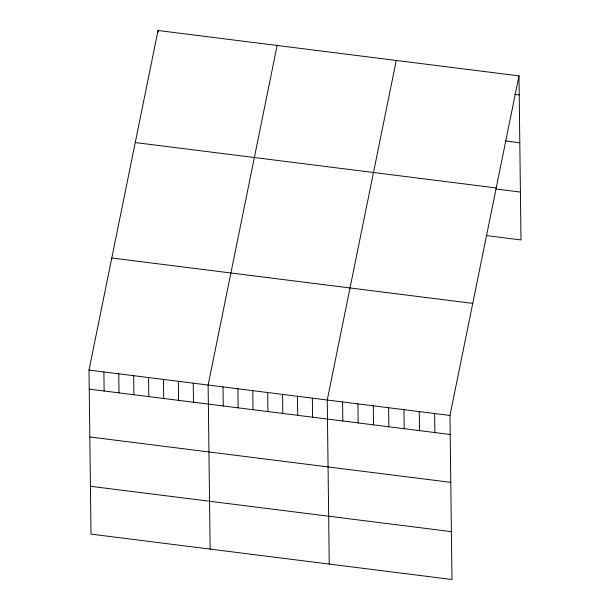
<?xml version="1.0" encoding="UTF-8"?>
<svg xmlns="http://www.w3.org/2000/svg" width="610" height="610" viewBox="0 0 610 610"><rect width="100%" height="100%" fill="white"/><g stroke="black" fill="none" stroke-linecap="round" stroke-linejoin="round"><path stroke-width="0.91" d="M518.988 75.876L449.974 415.448L451.979 579.5L91.012 534.124L89.007 370.072L158.02 30.5L518.988 75.876L520.993 239.928L486.704 235.62M277.138 45.475L208.124 385.047L210.13 549.099M396.264 60.443L327.242 400.015L329.248 564.075M514.71 94.359L519.224 94.924M505.37 140.963L519.804 142.778M135.245 142.557L496.212 187.933M496.044 189.016L520.406 192.074M111.782 258.015L472.75 303.383M89.007 370.072L449.974 415.448M89.235 389.127L450.211 434.495M89.822 436.974L450.79 482.35M90.425 486.277L451.392 531.645M434.633 413.519L434.869 432.566M419.291 411.59L419.528 430.637M403.95 409.661L404.186 428.716M388.608 407.732L388.844 426.786M373.267 405.803L373.503 424.857M357.925 403.873L358.161 422.928M342.584 401.944L342.82 420.999M312.358 398.147L312.587 417.202M297.466 396.271L297.695 415.326M282.575 394.403L282.811 413.458M267.683 392.535L267.92 411.582M252.792 390.659L253.028 409.714M237.908 388.791L238.136 407.838M223.016 386.915L223.245 405.97M193.233 383.171L193.469 402.226M178.349 381.303L178.577 400.351M163.457 379.428L163.686 398.483M158.02 30.5L158.043 32.406M148.565 377.56L148.802 396.607M133.674 375.684L133.91 394.739M118.782 373.816L119.019 392.87M103.898 371.94L104.127 390.995"/></g></svg>
